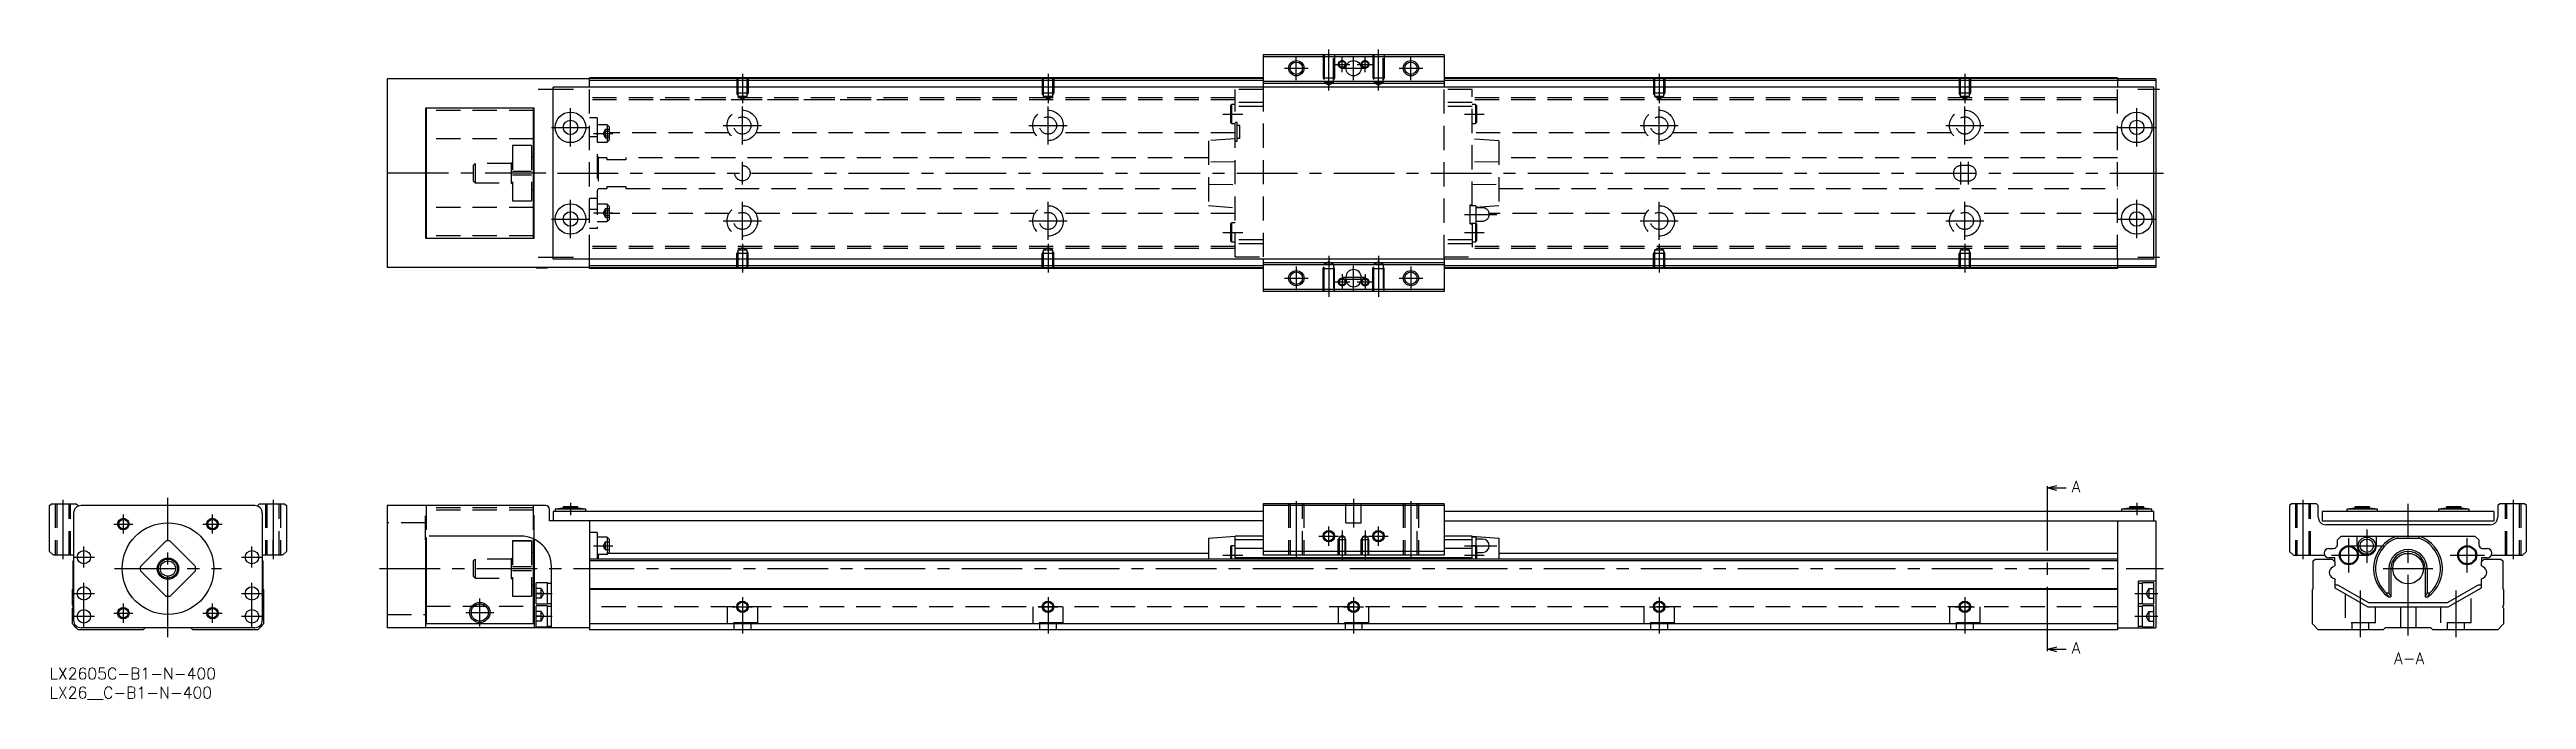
# Model space of a CAD drawing. Extents: x 0 to 648, y -8 to 162.
import ezdxf

# ---------------------------------------------------------------- set-up
doc = ezdxf.new("R2010")
doc.units = 0
doc.header["$LTSCALE"] = 0.5
doc.linetypes.add('CENTER', pattern=[50.8, 31.75, -6.35, 6.35, -6.35])
doc.linetypes.add('DASHED', pattern=[19.05, 12.7, -6.35])
for name, color, linetype in [('MSM_CENTER', 1, 'CENTER'), ('MSM_CONTINUOUS', 7, 'CONTINUOUS'), ('MSM_DASHED', 4, 'DASHED'), ('MSM_NARROW', 5, 'CONTINUOUS'), ('MSM_PART_NUMBER', 7, 'CONTINUOUS')]:
    doc.layers.add(name, color=color, linetype=linetype)
doc.styles.get("Standard").update_dxf_attribs({"font": 'txt.shx', "height": 1, "bigfont": 'bigfont.shx'})

# ---------------------------------------------------------------- blocks, each defined once
blk = doc.blocks.new('*U2')
at = {"layer": 'MSM_PART_NUMBER'}
blk.add_text('LX2605C-B1-N-400', height=3, dxfattribs=at).set_placement((0, -3))
blk = doc.blocks.new('*U3')
at = {"layer": 'MSM_PART_NUMBER'}
blk.add_text('LX26__C-B1-N-400', height=3, dxfattribs=at).set_placement((0, -8))

msp = doc.modelspace()

# ---------------------------------------------------------------- linework, layer by layer
at = {"layer": 'MSM_CENTER'}
for p, q in [((323.28, 157.08), (329.48, 157.08)), ((326.38, 153.98), (326.38, 160.18)), ((334.88, 151.28), (334.88, 161.98)), ((336.33, 158.08), (340.43, 158.08)), ((338.28, 157.08), (344.48, 157.08)), ((338.38, 156.03), (338.38, 160.13)), ((341.38, 153.98), (341.38, 160.18)), ((342.33, 158.08), (346.43, 158.08)), ((344.38, 156.03), (344.38, 160.13)), ((347.88, 151.28), (347.88, 161.98)), ((353.28, 157.08), (359.48, 157.08)), ((356.38, 153.98), (356.38, 160.18)), ((127.88, 151.58), (137.18, 151.58)), ((181.38, 155.58), (181.38, 147.95)), ((261.38, 155.58), (261.38, 147.95)), ((421.38, 155.58), (421.38, 147.95)), ((501.38, 155.58), (501.38, 147.95)), ((546.68, 151.58), (552.38, 151.58)), ((136.38, 136.58), (136.38, 146.58)), ((181.38, 137.08), (181.38, 147.08)), ((261.38, 137.08), (261.38, 147.08)), ((307.18, 145.08), (312.38, 145.08)), ((370.38, 145.08), (375.58, 145.08)), ((421.38, 137.08), (421.38, 147.08)), ((501.38, 137.08), (501.38, 147.08)), ((546.38, 136.58), (546.38, 146.58)), ((131.38, 141.58), (141.38, 141.58)), ((142.38, 139.98), (147.48, 139.98)), ((176.38, 142.08), (186.38, 142.08)), ((256.38, 142.08), (266.38, 142.08)), ((416.38, 142.08), (426.38, 142.08)), ((496.38, 142.08), (506.38, 142.08)), ((541.38, 141.58), (551.38, 141.58)), ((181.38, 126.58), (181.38, 132.58)), ((500.38, 126.58), (500.38, 132.58)), ((502.38, 126.58), (502.38, 132.58)), ((129.88, 129.58), (86.38, 129.58)), ((132.98, 129.58), (553.38, 129.58)), ((131.38, 117.58), (141.38, 117.58)), ((136.38, 112.58), (136.38, 122.58)), ((142.38, 119.19), (147.48, 119.19)), ((176.38, 117.08), (186.38, 117.08)), ((181.38, 112.08), (181.38, 122.08)), ((256.38, 117.08), (266.38, 117.08)), ((261.38, 112.08), (261.38, 122.08)), ((370.38, 118.78), (378.88, 118.78)), ((416.38, 117.08), (426.38, 117.08)), ((421.38, 112.08), (421.38, 122.08)), ((496.38, 117.08), (506.38, 117.08)), ((501.38, 112.08), (501.38, 122.08)), ((541.38, 117.58), (551.38, 117.58)), ((546.38, 112.58), (546.38, 122.58)), ((181.38, 111.09), (181.38, 103.58)), ((261.38, 111.09), (261.38, 103.58)), ((307.18, 114.08), (312.38, 114.08)), ((370.38, 114.08), (375.58, 114.08)), ((421.38, 111.09), (421.38, 103.58)), ((501.38, 111.09), (501.38, 103.58)), ((127.88, 107.58), (137.18, 107.58)), ((326.38, 105.18), (326.38, 98.98)), ((334.88, 107.89), (334.88, 97.19)), ((341.38, 98.83), (341.38, 105.33)), ((347.88, 107.89), (347.88, 97.19)), ((356.38, 105.18), (356.38, 98.98)), ((546.68, 107.58), (552.38, 107.58)), ((323.28, 102.08), (329.48, 102.08)), ((336.33, 101.08), (340.43, 101.08)), ((338.38, 103.13), (338.38, 99.03)), ((338.38, 102.33), (344.38, 102.33)), ((338.38, 101.83), (344.38, 101.83)), ((342.33, 101.08), (346.43, 101.08)), ((344.38, 103.13), (344.38, 99.03)), ((353.28, 102.08), (359.48, 102.08)), ((522.93, 46.62), (522.93, 5.38)), ((3.5, 44), (3.5, 28.5)), ((19.33, 35.17), (19.33, 40.17)), ((31, 8), (31, 44.5)), ((42.67, 35.17), (42.67, 40.17)), ((58.5, 44), (58.5, 28.5)), ((136.38, 43.2), (136.38, 40)), ((326.38, 43.68), (326.38, 28.82)), ((341.38, 44.25), (341.38, 36.75)), ((356.38, 43.68), (356.38, 28.82)), ((546.38, 43.2), (546.38, 40)), ((589.91, 44), (589.91, 28.5)), ((617.41, 8.5), (617.41, 43)), ((644.91, 44), (644.91, 28.5)), ((16.83, 37.67), (21.83, 37.67)), ((40.17, 37.67), (45.17, 37.67)), ((332.3, 34.5), (337.45, 34.5)), ((334.88, 31.93), (334.88, 37.07)), ((338.38, 35.96), (338.38, 28.24)), ((344.38, 35.96), (344.38, 28.24)), ((345.3, 34.5), (350.45, 34.5)), ((347.88, 31.93), (347.88, 37.07)), ((601.91, 25), (601.91, 34)), ((606.61, 36.25), (606.61, 27.5)), ((632.91, 25), (632.91, 34)), ((6.25, 29), (11.75, 29)), ((9, 26.25), (9, 31.75)), ((17, 26), (45, 26)), ((50.25, 29), (55.75, 29)), ((53, 26.25), (53, 31.75)), ((86.38, 26), (553.38, 26)), ((142.38, 32), (147.48, 32)), ((307.18, 29.5), (312.38, 29.5)), ((370.38, 32), (378.88, 32)), ((370.38, 29.5), (375.58, 29.5)), ((597.41, 29.5), (606.41, 29.5)), ((602.11, 32), (611.11, 32)), ((610.91, 26), (623.91, 26)), ((628.41, 29.5), (637.41, 29.5)), ((6.25, 19.5), (11.75, 19.5)), ((9, 10.75), (9, 22.25)), ((50.25, 19.5), (55.75, 19.5)), ((53, 10.75), (53, 22.25)), ((127.18, 19.5), (131.58, 19.5)), ((545.88, 19.5), (551.88, 19.5)), ((604.91, 20.29), (604.91, 8)), ((629.91, 20.29), (629.91, 8)), ((6.25, 13.5), (11.75, 13.5)), ((16.83, 14.33), (21.83, 14.33)), ((19.33, 11.83), (19.33, 16.83)), ((40.17, 14.33), (45.17, 14.33)), ((42.67, 11.83), (42.67, 16.83)), ((50.25, 13.5), (55.75, 13.5)), ((108.98, 14.5), (116.28, 14.5)), ((112.63, 10.85), (112.63, 18.15)), ((127.18, 13.5), (131.58, 13.5)), ((178.8, 16), (183.95, 16)), ((181.38, 18.5), (181.38, 9)), ((258.8, 16), (263.95, 16)), ((261.38, 18.5), (261.38, 9)), ((338.8, 16), (343.95, 16)), ((341.38, 18.5), (341.38, 9)), ((418.8, 16), (423.95, 16)), ((421.38, 18.5), (421.38, 9)), ((498.8, 16), (503.95, 16)), ((501.38, 18.5), (501.38, 9)), ((545.88, 13.5), (551.88, 13.5))]:
    msp.add_line(p, q, dxfattribs=at)
at = {"layer": 'MSM_CONTINUOUS'}
for p, q in [((365.08, 160.58), (317.68, 160.58)), ((317.68, 160.58), (317.68, 152.08)), ((365.08, 160.08), (317.68, 160.08)), ((365.08, 160.58), (365.08, 152.08)), ((88.38, 154.28), (88.38, 104.88)), ((141.38, 154.28), (88.38, 154.28)), ((127.38, 154.28), (127.38, 154.33)), ((130.38, 154.33), (127.38, 154.33)), ((130.38, 154.28), (130.38, 154.33)), ((550.88, 152.08), (131.88, 152.08)), ((131.88, 107.08), (131.88, 152.08)), ((317.68, 154.58), (141.38, 154.58)), ((141.38, 152.08), (141.38, 154.58)), ((317.68, 154.38), (141.38, 154.38)), ((317.68, 153.88), (141.38, 153.88)), ((365.08, 153.58), (317.68, 153.58)), ((365.08, 153.08), (317.68, 153.08)), ((541.38, 154.58), (365.08, 154.58)), ((541.38, 154.38), (365.08, 154.38)), ((551.38, 153.88), (365.08, 153.88)), ((541.38, 154.58), (541.38, 152.08)), ((551.38, 154.28), (541.38, 154.28)), ((547.88, 154.28), (547.88, 154.33)), ((550.88, 154.33), (547.88, 154.33)), ((550.88, 154.28), (550.88, 154.33)), ((550.88, 107.08), (550.88, 152.08)), ((551.38, 154.28), (551.38, 104.88)), ((98.38, 146.58), (98.38, 112.58)), ((126.88, 146.58), (98.38, 146.58)), ((98.38, 145.98), (98.63, 145.98)), ((98.63, 144.28), (98.38, 144.28)), ((98.63, 146.58), (98.63, 112.58)), ((126.63, 146.58), (126.63, 112.58)), ((126.63, 145.98), (126.88, 145.98)), ((126.88, 144.28), (126.63, 144.28)), ((126.88, 112.58), (126.88, 146.58)), ((98.63, 138.58), (98.38, 138.58)), ((126.88, 138.58), (126.63, 138.58)), ((126.88, 133.83), (126.63, 133.83)), ((126.63, 125.33), (126.88, 125.33)), ((98.63, 120.58), (98.38, 120.58)), ((126.88, 120.58), (126.63, 120.58)), ((98.63, 114.88), (98.38, 114.88)), ((98.38, 113.18), (98.63, 113.18)), ((98.38, 112.58), (126.88, 112.58)), ((126.88, 114.88), (126.63, 114.88)), ((126.63, 113.18), (126.88, 113.18)), ((141.38, 104.88), (88.38, 104.88)), ((127.38, 104.83), (127.38, 104.88)), ((127.38, 104.83), (130.38, 104.83)), ((130.38, 104.83), (130.38, 104.88)), ((550.88, 107.08), (131.88, 107.08)), ((141.38, 104.58), (141.38, 107.08)), ((317.68, 105.28), (141.38, 105.28)), ((317.68, 104.78), (141.38, 104.78)), ((317.68, 104.58), (141.38, 104.58)), ((317.68, 107.08), (317.68, 98.58)), ((365.08, 106.08), (317.68, 106.08)), ((365.08, 105.58), (317.68, 105.58)), ((365.08, 107.08), (365.08, 98.58)), ((551.38, 105.28), (365.08, 105.28)), ((541.38, 104.78), (365.08, 104.78)), ((541.38, 104.58), (365.08, 104.58)), ((541.38, 107.08), (541.38, 104.58)), ((551.38, 104.88), (541.38, 104.88)), ((365.08, 99.08), (317.68, 99.08)), ((365.08, 98.58), (317.68, 98.58)), ((339.38, 102.33), (339.38, 101.83)), ((343.38, 101.83), (343.38, 102.33)), ((522.93, 47.12), (525.43, 47.79)), ((522.93, 47.62), (522.93, 46.62)), ((525.43, 46.45), (522.93, 47.12)), ((522.93, 47.12), (527.93, 47.12)), ((0, 42.5), (0.5, 43)), ((0, 30.5), (0, 42.5)), ((0.5, 43), (7, 43)), ((6.3, 40.5), (6.3, 12.5)), ((7, 43), (7.5, 42.5)), ((7.5, 42.5), (7.5, 42.33)), ((53.7, 42.5), (8.3, 42.5)), ((54.5, 42.5), (55, 43)), ((54.5, 42.33), (54.5, 42.5)), ((55, 43), (61.5, 43)), ((55.7, 40.5), (55.7, 12.5)), ((61.5, 43), (62, 42.5)), ((62, 42.5), (62, 30.5)), ((88.38, 42.5), (88.38, 10.5)), ((129.88, 42.5), (88.38, 42.5)), ((130.88, 38.5), (130.88, 41.5)), ((317.68, 41), (131.88, 41)), ((131.88, 41), (131.88, 38.5)), ((134.48, 41.8), (132.38, 41.55)), ((132.38, 41.55), (132.38, 41)), ((140.38, 41.55), (132.38, 41.55)), ((134.48, 42.2), (134.48, 41.8)), ((138.28, 42.2), (134.48, 42.2)), ((138.28, 41.8), (134.48, 41.8)), ((138.28, 41.8), (138.28, 42.2)), ((140.38, 41.55), (138.28, 41.8)), ((140.38, 41), (140.38, 41.55)), ((317.68, 43), (317.68, 29.5)), ((365.08, 43), (317.68, 43)), ((365.08, 42.5), (317.68, 42.5)), ((365.08, 43), (365.08, 29.5)), ((550.88, 41), (365.08, 41)), ((544.48, 41.8), (542.38, 41.55)), ((542.38, 41.55), (542.38, 41)), ((550.38, 41.55), (542.38, 41.55)), ((544.48, 42.2), (544.48, 41.8)), ((548.28, 42.2), (544.48, 42.2)), ((548.28, 41.8), (544.48, 41.8)), ((548.28, 41.8), (548.28, 42.2)), ((550.38, 41.55), (548.28, 41.8)), ((550.38, 41), (550.38, 41.55)), ((550.88, 38.5), (550.88, 41)), ((586.91, 43), (586.41, 42.5)), ((586.41, 42.5), (586.41, 30.5)), ((593.41, 43), (586.91, 43)), ((593.91, 42.5), (593.41, 43)), ((593.91, 39.5), (593.91, 42.5)), ((594.91, 41), (594.91, 38.5)), ((639.91, 41), (594.91, 41)), ((603.51, 41.8), (601.41, 41.55)), ((601.41, 41.55), (601.41, 41)), ((609.41, 41.55), (601.41, 41.55)), ((603.51, 42.2), (603.51, 41.8)), ((607.31, 42.2), (603.51, 42.2)), ((607.31, 41.8), (603.51, 41.8)), ((607.31, 41.8), (607.31, 42.2)), ((609.41, 41.55), (607.31, 41.8)), ((609.41, 41), (609.41, 41.55)), ((627.51, 41.8), (625.41, 41.55)), ((625.41, 41.55), (625.41, 41)), ((633.41, 41.55), (625.41, 41.55)), ((627.51, 42.2), (627.51, 41.8)), ((631.31, 42.2), (627.51, 42.2)), ((631.31, 41.8), (627.51, 41.8)), ((631.31, 41.8), (631.31, 42.2)), ((633.41, 41.55), (631.31, 41.8)), ((633.41, 41), (633.41, 41.55)), ((639.91, 41), (639.91, 38.5)), ((641.41, 43), (640.91, 42.5)), ((640.91, 42.5), (640.91, 39.5)), ((647.91, 43), (641.41, 43)), ((648.41, 42.5), (647.91, 43)), ((648.41, 30.5), (648.41, 42.5)), ((30.45, 33.23), (23.77, 26.55)), ((38.23, 26.55), (31.55, 33.23)), ((98.38, 33.5), (98.38, 10.5)), ((98.63, 34.16), (98.63, 11.5)), ((123.38, 34.5), (99.38, 34.5)), ((126.63, 33.81), (126.63, 11.5)), ((126.88, 33.69), (126.88, 16.2)), ((317.68, 38.5), (130.88, 38.5)), ((141.38, 38.5), (141.38, 10)), ((143.38, 35.5), (141.38, 35.5)), ((143.38, 35.5), (143.38, 28.5)), ((145.98, 34.25), (143.38, 34.25)), ((146.48, 33.75), (145.98, 34.25)), ((145.98, 34.25), (145.98, 29.75)), ((146.48, 33.75), (146.48, 30.25)), ((303.38, 34), (310.38, 34.5)), ((303.38, 34), (303.38, 28.5)), ((317.68, 34.5), (310.38, 34.5)), ((310.38, 28.5), (310.38, 34.5)), ((317.68, 33.5), (310.38, 33.5)), ((365.08, 38.5), (551.38, 38.5)), ((372.38, 34.5), (365.08, 34.5)), ((372.38, 33.5), (365.08, 33.5)), ((372.38, 34.5), (379.38, 34)), ((372.38, 28.5), (372.38, 34.5)), ((373.38, 34.25), (372.38, 34.25)), ((373.38, 34.25), (373.38, 31.95)), ((375.13, 33.75), (373.38, 33.75)), ((379.38, 34), (379.38, 28.5)), ((541.38, 38.5), (541.38, 10)), ((551.38, 38.5), (551.38, 10.5)), ((594.91, 38.5), (639.91, 38.5)), ((638.91, 37.5), (595.91, 37.5)), ((598.91, 33.5), (599.91, 34.5)), ((598.91, 32.3), (598.91, 33.5)), ((599.91, 34.5), (634.91, 34.5)), ((604.11, 32), (604.11, 34.5)), ((609.11, 34.5), (609.11, 32)), ((614.45, 34.5), (614.54, 34)), ((614.54, 34), (620.28, 34)), ((620.28, 34), (620.37, 34.5)), ((634.91, 34.5), (635.91, 33.5)), ((635.91, 33.5), (635.91, 32.3)), ((1, 29.5), (0, 30.5)), ((6.3, 29.5), (1, 29.5)), ((6.2, 28), (6.3, 28.1)), ((6.2, 20.7), (6.2, 28)), ((61, 29.5), (55.7, 29.5)), ((55.7, 28.1), (55.8, 28)), ((55.8, 28), (55.8, 20.7)), ((62, 30.5), (61, 29.5)), ((126.88, 30.25), (126.63, 30.25)), ((131.38, 10.5), (131.38, 26.5)), ((541.38, 28.5), (141.38, 28.5)), ((541.38, 28), (141.38, 28)), ((143.38, 29.75), (145.98, 29.75)), ((143.58, 29.75), (143.58, 28.5)), ((145.98, 29.75), (146.48, 30.25)), ((303.38, 30), (146.23, 30)), ((309.43, 32), (309.18, 31.75)), ((309.18, 31.75), (309.18, 28.5)), ((310.38, 32), (309.43, 32)), ((309.43, 32), (309.43, 28.5)), ((317.68, 31.3), (310.38, 31.3)), ((372.38, 28.8), (310.38, 28.8)), ((365.08, 30.5), (317.68, 30.5)), ((365.08, 29.5), (317.68, 29.5)), ((372.38, 31.3), (365.08, 31.3)), ((373.33, 32), (372.38, 32)), ((373.58, 31.75), (373.33, 32)), ((373.33, 32), (373.33, 28.5)), ((373.58, 31.75), (373.58, 28.5)), ((373.58, 30.25), (375.13, 30.25)), ((541.38, 30), (379.38, 30)), ((587.41, 29.5), (586.41, 30.5)), ((587.41, 29.5), (595.59, 29.5)), ((592.61, 28), (593.11, 28.5)), ((592.61, 20.7), (592.61, 28)), ((593.11, 28.5), (597.51, 28.5)), ((596.71, 31.3), (597.91, 31.3)), ((598.21, 28.8), (596.71, 28.8)), ((597.51, 28.5), (598.21, 27.8)), ((598.21, 26.72), (597.65, 26.4)), ((598.21, 27.8), (598.21, 28.8)), ((598.21, 27.8), (598.21, 26.72)), ((612.41, 26), (612.41, 19.68)), ((612.91, 26), (612.91, 18.62)), ((621.91, 26), (621.91, 18.62)), ((622.41, 26), (622.41, 19.68)), ((636.61, 28.8), (636.61, 27.8)), ((638.11, 28.8), (636.61, 28.8)), ((636.61, 27.8), (637.31, 28.5)), ((636.61, 26.72), (636.61, 27.8)), ((637.17, 26.4), (636.61, 26.72)), ((636.91, 31.3), (638.11, 31.3)), ((637.31, 28.5), (641.71, 28.5)), ((639.23, 29.5), (647.41, 29.5)), ((641.71, 28.5), (642.21, 28)), ((642.21, 28), (642.21, 20.7)), ((647.41, 29.5), (648.41, 30.5)), ((6, 20.5), (6.2, 20.7)), ((6, 16.4), (6, 20.5)), ((23.77, 25.45), (30.45, 18.77)), ((31.55, 18.77), (38.23, 25.45)), ((55.8, 20.7), (56, 20.5)), ((56, 20.5), (56, 11.5)), ((126.63, 21.75), (126.88, 21.75)), ((127.38, 16.75), (127.38, 22.25)), ((130.38, 22.25), (127.38, 22.25)), ((130.38, 16.75), (130.38, 22.25)), ((131.38, 22.1), (130.38, 22.1)), ((541.38, 20.7), (141.38, 20.7)), ((541.38, 20.5), (141.38, 20.5)), ((546.88, 10.5), (546.88, 22.75)), ((551.38, 22.75), (546.88, 22.75)), ((547.88, 22.1), (546.88, 22.1)), ((547.88, 16.75), (547.88, 22.25)), ((550.88, 22.25), (547.88, 22.25)), ((550.88, 16.75), (550.88, 22.25)), ((592.41, 20.5), (592.61, 20.7)), ((592.41, 11.5), (592.41, 20.5)), ((597.65, 23.6), (598.21, 23.28)), ((598.21, 23.28), (598.21, 21)), ((599.06, 21.66), (598.21, 21.66)), ((598.21, 21), (606.87, 16)), ((607.14, 17), (599.06, 21.66)), ((611.73, 19.68), (612.41, 19.68)), ((612.41, 19.68), (612.91, 18.62)), ((621.91, 18.62), (622.41, 19.68)), ((622.41, 19.68), (623.1, 19.68)), ((635.76, 21.66), (627.68, 17)), ((627.95, 16), (636.61, 21)), ((636.61, 21.66), (635.76, 21.66)), ((636.61, 23.28), (637.17, 23.6)), ((636.61, 21), (636.61, 23.28)), ((642.21, 20.7), (642.41, 20.5)), ((642.41, 20.5), (642.41, 16.4)), ((6, 11.5), (6, 15.6)), ((98.38, 16.2), (98.63, 16.2)), ((126.63, 16.2), (126.88, 16.2)), ((127.38, 16.75), (130.38, 16.75)), ((127.38, 10.75), (127.38, 16.25)), ((130.38, 16.25), (127.38, 16.25)), ((130.38, 16.9), (131.38, 16.9)), ((130.38, 10.75), (130.38, 16.25)), ((131.38, 16.1), (130.38, 16.1)), ((546.88, 16.9), (547.88, 16.9)), ((547.88, 16.1), (546.88, 16.1)), ((547.88, 16.75), (550.88, 16.75)), ((547.88, 10.75), (547.88, 16.25)), ((550.88, 16.25), (547.88, 16.25)), ((550.88, 10.75), (550.88, 16.25)), ((606.87, 16), (627.95, 16)), ((627.68, 17), (607.14, 17)), ((612.26, 18.62), (612.91, 18.62)), ((621.91, 18.62), (622.56, 18.62)), ((642.41, 15.6), (642.41, 11.5)), ((7.5, 10), (6, 11.5)), ((24.5, 10), (7.5, 10)), ((53.7, 10.5), (8.3, 10.5)), ((25, 10.5), (24.5, 10)), ((37.52, 10), (37.02, 10.5)), ((54.5, 10), (37.52, 10)), ((56, 11.5), (54.5, 10)), ((141.38, 10.5), (88.38, 10.5)), ((126.63, 11.5), (98.63, 11.5)), ((127.38, 10.75), (130.38, 10.75)), ((130.38, 10.9), (131.38, 10.9)), ((541.38, 11.5), (141.38, 11.5)), ((541.38, 10), (141.38, 10)), ((541.38, 10.5), (551.38, 10.5)), ((546.88, 10.9), (547.88, 10.9)), ((547.88, 10.75), (550.88, 10.75)), ((593.91, 10), (592.41, 11.5)), ((610.9, 10), (593.91, 10)), ((611.4, 10.5), (610.9, 10)), ((623.41, 10.5), (611.4, 10.5)), ((623.91, 10), (623.41, 10.5)), ((640.91, 10), (623.91, 10)), ((642.41, 11.5), (640.91, 10)), ((522.93, 4.88), (525.43, 5.55)), ((522.93, 5.38), (522.93, 4.38)), ((525.43, 4.21), (522.93, 4.88)), ((522.93, 4.88), (527.93, 4.88))]:
    msp.add_line(p, q, dxfattribs=at)
for centre, radius in [((326.38, 157.08), 1.62), ((341.38, 157.08), 2), ((356.38, 157.08), 1.62), ((136.38, 141.58), 4), ((136.38, 141.58), 1.9), ((546.38, 141.58), 4), ((546.38, 141.58), 1.9), ((136.38, 117.58), 4), ((136.38, 117.58), 1.9), ((546.38, 117.58), 4), ((546.38, 117.58), 1.9), ((326.38, 102.08), 1.62), ((356.38, 102.08), 1.62), ((19.33, 37.67), 1.23), ((31, 26), 12), ((42.67, 37.67), 1.23), ((334.88, 34.5), 1.23), ((347.88, 34.5), 1.23), ((606.61, 32), 2.25), ((606.61, 32), 1.75), ((9, 29), 1.75), ((31, 26), 2.8), ((31, 26), 2.5), ((31, 26), 2), ((53, 29), 1.75), ((601.91, 29.5), 2.5), ((601.91, 29.5), 2.25), ((617.41, 26), 4), ((632.91, 29.5), 2.5), ((632.91, 29.5), 2.25), ((9, 19.5), 1.75), ((53, 19.5), 1.75), ((9, 13.5), 1.75), ((19.33, 14.33), 1.23), ((42.67, 14.33), 1.23), ((53, 13.5), 1.75), ((112.63, 14.5), 2.65), ((112.63, 14.5), 2.25), ((181.38, 16), 1.23), ((261.38, 16), 1.23), ((341.38, 16), 1.23), ((421.38, 16), 1.23), ((501.38, 16), 1.23)]:
    msp.add_circle(centre, radius, dxfattribs=at)
for centre, radius, start, end in [((341.38, 102.33), 2, 0, 180), ((341.38, 101.83), 2, 180, 0), ((8.3, 40.5), 2, 90, 180), ((53.7, 40.5), 2, 0, 90), ((129.87, 41.49), 1.01, 0.69584, 89.30416), ((595.91, 39.5), 2, 180, 270), ((638.91, 39.5), 2, 270, 0), ((31, 26), 7.25, 85.65725, 94.34275), ((123.38, 26.5), 8, 0, 90), ((375.13, 32), 1.75, 270, 90), ((617.41, 26), 9, 109.18814, 235.08479), ((617.41, 26), 8.5, 109.74992, 228.02135), ((617.41, 26), 8.5, 311.97865, 70.25008), ((617.41, 26), 9, 304.91521, 70.81186), ((31, 26), 7.25, 175.65725, 184.34275), ((31, 26), 7.25, 355.65725, 4.34275), ((596.71, 30.05), 1.25, 90, 270), ((598.53, 24.88), 1.75, 120.00006, 176.23212), ((597.91, 32.3), 1, 270, 0), ((606.61, 32), 2.5, 180, 0), ((617.41, 26), 5, 0, 180), ((617.41, 26), 4.5, 0, 180), ((636.91, 32.3), 1, 180, 270), ((636.3, 24.88), 1.75, 3.76788, 59.99994), ((638.11, 30.05), 1.25, 270, 90), ((9, 19.5), 2.75, 169.0575, 190.9425), ((53, 19.5), 2.75, 349.0575, 10.9425), ((598.53, 25.12), 1.75, 183.76788, 239.99994), ((621.77, 24.07), 10.96, 203.60592, 209.81833), ((612.88, 24.16), 11.15, 330.23489, 336.34087), ((636.3, 25.12), 1.75, 300.00006, 356.23212), ((5.7, 16), 0.5, 306.87606, 53.12394), ((9, 13.5), 2.75, 169.0575, 190.9425), ((31, 26), 7.25, 265.65725, 274.34275), ((53, 13.5), 2.75, 349.0575, 10.9425), ((642.71, 16), 0.5, 126.87606, 233.12394), ((8.3, 12.5), 2, 180, 270), ((7.3, 11.5), 1, 201.81948, 248.18052), ((53.7, 12.5), 2, 270, 0), ((54.7, 11.5), 1, 291.81063, 338.18937)]:
    msp.add_arc(centre, radius, start, end, dxfattribs=at)
at = {"layer": 'MSM_DASHED'}
for p, q in [((333.38, 160.58), (333.38, 154.58)), ((333.65, 160.58), (333.65, 153.38)), ((336.11, 153.38), (336.11, 160.58)), ((336.38, 160.58), (336.38, 154.58)), ((346.38, 160.58), (346.38, 154.58)), ((346.65, 160.58), (346.65, 153.38)), ((349.11, 153.38), (349.11, 160.58)), ((349.38, 160.58), (349.38, 154.58)), ((141.38, 107.08), (141.38, 152.08)), ((310.38, 149.34), (141.38, 149.34)), ((179.88, 154.58), (179.88, 150.58)), ((182.88, 150.58), (179.88, 150.58)), ((180.15, 150.12), (179.88, 150.58)), ((180.08, 154.38), (180.08, 154.38)), ((180.15, 154.58), (180.15, 149.66)), ((182.61, 149.66), (180.15, 149.66)), ((180.15, 149.66), (181.38, 148.95)), ((181.38, 148.95), (182.61, 149.66)), ((182.61, 149.66), (182.61, 154.58)), ((182.61, 150.12), (182.88, 150.58)), ((182.88, 154.58), (182.88, 150.58)), ((259.88, 154.58), (259.88, 150.58)), ((262.88, 150.58), (259.88, 150.58)), ((260.15, 150.12), (259.88, 150.58)), ((260.08, 154.38), (260.08, 154.38)), ((260.08, 154.38), (260.08, 154.38)), ((260.15, 154.58), (260.15, 149.66)), ((262.61, 149.66), (260.15, 149.66)), ((260.15, 149.66), (261.38, 148.95)), ((261.38, 148.95), (262.61, 149.66)), ((262.61, 149.66), (262.61, 154.58)), ((262.61, 150.12), (262.88, 150.58)), ((262.68, 154.38), (262.69, 154.4)), ((262.88, 154.58), (262.88, 150.58)), ((317.68, 151.53), (310.38, 151.53)), ((310.38, 107.63), (310.38, 151.53)), ((317.68, 152.08), (317.68, 107.08)), ((333.38, 154.58), (336.38, 154.58)), ((333.38, 154.58), (333.65, 154.12)), ((333.65, 153.38), (334.88, 152.67)), ((333.65, 153.38), (336.11, 153.38)), ((334.88, 152.67), (336.11, 153.38)), ((336.38, 154.58), (336.11, 154.12)), ((346.38, 154.58), (349.38, 154.58)), ((346.38, 154.58), (346.65, 154.12)), ((346.65, 153.38), (347.88, 152.67)), ((346.65, 153.38), (349.11, 153.38)), ((347.88, 152.67), (349.11, 153.38)), ((349.38, 154.58), (349.11, 154.12)), ((365.08, 107.08), (365.08, 152.08)), ((372.38, 151.53), (365.08, 151.53)), ((372.38, 121.03), (372.38, 151.53)), ((541.38, 149.34), (372.38, 149.34)), ((419.88, 154.58), (419.88, 150.58)), ((422.88, 150.58), (419.88, 150.58)), ((420.15, 150.12), (419.88, 150.58)), ((420.08, 154.38), (420.08, 154.38)), ((420.08, 154.38), (420.08, 154.38)), ((420.15, 154.58), (420.15, 149.66)), ((422.61, 149.66), (420.15, 149.66)), ((420.15, 149.66), (421.38, 148.95)), ((421.38, 148.95), (422.61, 149.66)), ((422.61, 149.66), (422.61, 154.58)), ((422.61, 150.12), (422.88, 150.58)), ((422.68, 154.38), (422.69, 154.4)), ((422.88, 154.58), (422.88, 150.58)), ((499.88, 154.58), (499.88, 150.58)), ((502.88, 150.58), (499.88, 150.58)), ((500.15, 150.12), (499.88, 150.58)), ((500.08, 154.38), (500.08, 154.38)), ((500.08, 154.38), (500.08, 154.38)), ((500.15, 154.58), (500.15, 149.66)), ((502.61, 149.66), (500.15, 149.66)), ((500.15, 149.66), (501.38, 148.95)), ((501.38, 148.95), (502.61, 149.66)), ((502.61, 149.66), (502.61, 154.58)), ((502.61, 150.12), (502.88, 150.58)), ((502.68, 154.38), (502.69, 154.4)), ((502.88, 154.58), (502.88, 150.58)), ((541.38, 107.08), (541.38, 152.08)), ((126.63, 145.98), (98.63, 145.98)), ((310.38, 148.78), (141.38, 148.78)), ((143.38, 144.08), (141.38, 144.08)), ((143.38, 144.08), (143.38, 115.08)), ((222.88, 148.78), (159.88, 148.78)), ((309.43, 147.58), (309.18, 147.33)), ((309.18, 147.33), (309.18, 142.83)), ((309.18, 142.83), (309.43, 142.58)), ((310.38, 147.58), (309.43, 147.58)), ((309.43, 147.58), (309.43, 142.58)), ((317.68, 148.08), (310.38, 148.08)), ((317.68, 147.08), (310.38, 147.08)), ((310.88, 142.88), (310.38, 142.88)), ((310.88, 137.88), (310.88, 142.88)), ((372.38, 148.08), (365.08, 148.08)), ((372.38, 147.08), (365.08, 147.08)), ((541.38, 148.78), (372.38, 148.78)), ((373.33, 147.58), (372.38, 147.58)), ((373.33, 147.58), (373.33, 142.58)), ((373.58, 147.33), (373.33, 147.58)), ((373.33, 142.58), (373.58, 142.83)), ((373.58, 147.33), (373.58, 142.83)), ((126.63, 138.58), (98.63, 138.58)), ((121.18, 136.83), (121.18, 122.33)), ((126.18, 136.83), (121.18, 136.83)), ((126.18, 136.81), (121.18, 136.81)), ((126.18, 136.83), (126.18, 122.33)), ((143.38, 139.08), (141.38, 139.08)), ((145.98, 142.23), (143.38, 142.23)), ((143.38, 137.73), (145.98, 137.73)), ((145.48, 140.98), (144.9, 139.98)), ((145.48, 138.98), (144.9, 139.98)), ((145.48, 141.13), (146.48, 141.13)), ((145.48, 141.13), (145.48, 138.82)), ((145.48, 140.55), (146.48, 140.55)), ((145.48, 139.4), (146.48, 139.4)), ((145.48, 138.82), (146.48, 138.82)), ((146.48, 141.73), (145.98, 142.23)), ((145.98, 142.23), (145.98, 137.73)), ((145.98, 137.73), (146.48, 138.23)), ((146.48, 141.73), (146.48, 138.23)), ((177.89, 140.12), (146.48, 140.12)), ((257.89, 140.12), (184.87, 140.12)), ((310.38, 140.12), (264.87, 140.12)), ((310.38, 138.58), (303.38, 138.08)), ((303.38, 138.08), (303.38, 121.08)), ((309.43, 142.58), (310.38, 142.58)), ((310.88, 137.88), (310.38, 137.88)), ((311.58, 142.08), (310.88, 142.08)), ((311.58, 138.68), (310.88, 138.68)), ((311.58, 138.68), (311.58, 142.08)), ((372.38, 142.58), (373.33, 142.58)), ((417.89, 140.12), (372.38, 140.12)), ((379.38, 138.08), (372.38, 138.58)), ((379.38, 138.08), (379.38, 121.08)), ((497.89, 140.12), (424.87, 140.12)), ((541.38, 140.12), (504.87, 140.12)), ((111.38, 132.08), (110.88, 131.58)), ((110.88, 131.58), (110.88, 127.58)), ((111.38, 132.08), (111.38, 127.08)), ((120.88, 132.08), (111.38, 132.08)), ((121.18, 132.38), (120.88, 132.08)), ((120.88, 132.08), (120.88, 127.08)), ((121.18, 130.13), (126.18, 130.13)), ((126.63, 133.83), (126.18, 133.83)), ((143.58, 133.83), (143.38, 133.83)), ((143.58, 133.83), (143.58, 125.33)), ((145.88, 133.58), (143.58, 133.58)), ((145.88, 133.58), (145.88, 133.08)), ((150.88, 133.08), (145.88, 133.08)), ((150.88, 133.58), (150.88, 133.08)), ((303.38, 133.58), (150.88, 133.58)), ((310.38, 132.54), (303.38, 132.46)), ((379.38, 132.46), (372.38, 132.54)), ((541.38, 133.58), (379.38, 133.58)), ((502.38, 131.58), (500.38, 131.58)), ((110.88, 127.58), (111.38, 127.08)), ((111.38, 127.08), (120.88, 127.08)), ((120.88, 127.08), (121.18, 126.78)), ((126.18, 129.04), (121.18, 129.04)), ((126.18, 125.33), (126.63, 125.33)), ((143.38, 125.33), (143.58, 125.33)), ((143.58, 125.58), (145.88, 125.58)), ((145.88, 126.08), (150.88, 126.08)), ((145.88, 126.08), (145.88, 125.58)), ((150.88, 126.08), (150.88, 125.58)), ((150.88, 125.58), (303.38, 125.58)), ((303.38, 126.71), (310.38, 126.63)), ((372.38, 126.63), (379.38, 126.71)), ((379.38, 125.58), (541.38, 125.58)), ((500.38, 127.58), (502.38, 127.58)), ((126.63, 120.58), (98.63, 120.58)), ((121.18, 122.36), (126.18, 122.36)), ((121.18, 122.33), (126.18, 122.33)), ((141.38, 123.08), (143.38, 123.08)), ((143.38, 120.08), (141.38, 120.08)), ((145.98, 121.44), (143.38, 121.44)), ((143.38, 116.94), (145.98, 116.94)), ((145.48, 120.19), (144.9, 119.19)), ((145.48, 118.19), (144.9, 119.19)), ((145.48, 120.35), (146.48, 120.35)), ((145.48, 120.35), (145.48, 118.04)), ((145.48, 119.77), (146.48, 119.77)), ((145.48, 118.61), (146.48, 118.61)), ((145.48, 118.04), (146.48, 118.04)), ((146.48, 120.94), (145.98, 121.44)), ((145.98, 121.44), (145.98, 116.94)), ((145.98, 116.94), (146.48, 117.44)), ((146.48, 120.94), (146.48, 117.44)), ((177.89, 119.04), (146.48, 119.04)), ((257.89, 119.04), (184.87, 119.04)), ((310.38, 119.04), (264.87, 119.04)), ((303.38, 121.08), (310.38, 120.58)), ((371.88, 121.28), (372.38, 121.28)), ((371.88, 116.28), (371.88, 121.28)), ((373.38, 121.03), (371.88, 121.03)), ((373.38, 120.66), (379.38, 121.08)), ((373.38, 121.03), (373.38, 116.53)), ((375.13, 120.53), (373.38, 120.53)), ((373.38, 117.03), (375.13, 117.03)), ((417.89, 119.04), (376.86, 119.04)), ((497.89, 119.04), (424.87, 119.04)), ((541.38, 119.04), (504.87, 119.04)), ((126.63, 113.18), (98.63, 113.18)), ((143.38, 115.08), (141.38, 115.08)), ((310.38, 110.38), (141.38, 110.38)), ((309.43, 116.58), (309.18, 116.33)), ((309.18, 116.33), (309.18, 111.83)), ((309.18, 111.83), (309.43, 111.58)), ((309.43, 116.58), (309.43, 111.58)), ((310.38, 116.58), (309.43, 116.58)), ((309.43, 111.58), (310.38, 111.58)), ((317.68, 112.08), (310.38, 112.08)), ((317.68, 111.08), (310.38, 111.08)), ((372.38, 112.08), (365.08, 112.08)), ((372.38, 111.08), (365.08, 111.08)), ((371.88, 116.53), (373.38, 116.53)), ((371.88, 116.28), (372.38, 116.28)), ((372.38, 116.53), (372.38, 107.63)), ((372.38, 111.58), (373.33, 111.58)), ((541.38, 110.38), (372.38, 110.38)), ((373.33, 116.53), (373.33, 111.58)), ((373.33, 111.58), (373.58, 111.83)), ((373.58, 116.33), (373.38, 116.53)), ((373.58, 116.33), (373.58, 111.83)), ((310.38, 109.82), (141.38, 109.82)), ((180.15, 109.05), (179.88, 108.58)), ((182.88, 108.58), (179.88, 108.58)), ((179.88, 104.58), (179.88, 108.58)), ((181.38, 110.09), (180.15, 109.38)), ((180.15, 109.38), (180.15, 104.58)), ((182.61, 109.38), (180.15, 109.38)), ((182.61, 109.38), (181.38, 110.09)), ((182.61, 104.58), (182.61, 109.38)), ((182.61, 109.05), (182.88, 108.58)), ((182.88, 104.58), (182.88, 108.58)), ((260.15, 109.05), (259.88, 108.58)), ((262.88, 108.58), (259.88, 108.58)), ((259.88, 104.58), (259.88, 108.58)), ((261.38, 110.09), (260.15, 109.38)), ((260.15, 109.38), (260.15, 104.58)), ((262.61, 109.38), (260.15, 109.38)), ((262.61, 109.38), (261.38, 110.09)), ((262.61, 104.58), (262.61, 109.38)), ((262.61, 109.05), (262.88, 108.58)), ((262.88, 104.58), (262.88, 108.58)), ((310.38, 107.63), (317.68, 107.63)), ((333.38, 104.58), (333.65, 105.05)), ((333.38, 98.58), (333.38, 104.58)), ((333.38, 104.58), (336.38, 104.58)), ((333.65, 105.78), (334.88, 106.49)), ((333.65, 105.78), (336.11, 105.78)), ((333.65, 98.58), (333.65, 105.78)), ((334.88, 106.49), (336.11, 105.78)), ((336.11, 105.78), (336.11, 98.58)), ((336.38, 104.58), (336.11, 105.05)), ((336.38, 98.58), (336.38, 104.58)), ((346.38, 104.58), (346.65, 105.05)), ((346.38, 98.58), (346.38, 104.58)), ((346.38, 104.58), (349.38, 104.58)), ((346.65, 105.78), (347.88, 106.49)), ((346.65, 105.78), (349.11, 105.78)), ((346.65, 98.58), (346.65, 105.78)), ((347.88, 106.49), (349.11, 105.78)), ((349.11, 105.78), (349.11, 98.58)), ((349.38, 104.58), (349.11, 105.05)), ((349.38, 98.58), (349.38, 104.58)), ((365.08, 107.63), (372.38, 107.63)), ((541.38, 109.82), (372.38, 109.82)), ((420.15, 109.05), (419.88, 108.58)), ((422.88, 108.58), (419.88, 108.58)), ((419.88, 104.58), (419.88, 108.58)), ((421.38, 110.09), (420.15, 109.38)), ((420.15, 109.38), (420.15, 104.58)), ((422.61, 109.38), (420.15, 109.38)), ((422.61, 109.38), (421.38, 110.09)), ((422.61, 104.58), (422.61, 109.38)), ((422.61, 109.05), (422.88, 108.58)), ((422.88, 104.58), (422.88, 108.58)), ((500.15, 109.05), (499.88, 108.58)), ((502.88, 108.58), (499.88, 108.58)), ((499.88, 104.58), (499.88, 108.58)), ((501.38, 110.09), (500.15, 109.38)), ((500.15, 109.38), (500.15, 104.58)), ((502.61, 109.38), (500.15, 109.38)), ((502.61, 109.38), (501.38, 110.09)), ((502.61, 104.58), (502.61, 109.38)), ((502.61, 109.05), (502.88, 108.58)), ((502.88, 104.58), (502.88, 108.58)), ((1.5, 43), (1.5, 29.5)), ((1.88, 43), (1.88, 29.5)), ((5.12, 29.5), (5.12, 43)), ((5.5, 29.5), (5.5, 43)), ((56.5, 43), (56.5, 29.5)), ((56.88, 43), (56.88, 29.5)), ((60.12, 29.5), (60.12, 43)), ((60.5, 43), (60.5, 29.5)), ((98.38, 33.5), (98.38, 42.5)), ((98.63, 42.5), (98.63, 34.16)), ((126.63, 41.9), (98.63, 41.9)), ((126.63, 41.3), (98.63, 41.3)), ((126.63, 42.5), (126.63, 33.81)), ((126.88, 33.69), (126.88, 42.5)), ((324.38, 43), (324.38, 29.5)), ((324.76, 43), (324.76, 29.5)), ((328, 29.5), (328, 43)), ((328.38, 43), (328.38, 29.5)), ((339.38, 38), (339.38, 43)), ((343.38, 38), (343.38, 43)), ((354.38, 43), (354.38, 29.5)), ((354.76, 43), (354.76, 29.5)), ((358, 29.5), (358, 43)), ((358.38, 43), (358.38, 29.5)), ((587.91, 43), (587.91, 29.5)), ((588.29, 43), (588.29, 29.5)), ((591.53, 29.5), (591.53, 43)), ((591.91, 29.5), (591.91, 43)), ((642.91, 29.5), (642.91, 43)), ((643.29, 29.5), (643.29, 43)), ((646.53, 43), (646.53, 29.5)), ((646.91, 43), (646.91, 29.5)), ((98.38, 38), (88.38, 38)), ((121.18, 33.25), (121.18, 18.75)), ((126.18, 33.25), (121.18, 33.25)), ((126.18, 33.23), (121.18, 33.23)), ((126.18, 33.25), (126.18, 18.75)), ((145.48, 33), (144.9, 32)), ((145.48, 33), (146.48, 33)), ((145.48, 33), (145.48, 31)), ((337.38, 33.5), (337.6, 33.87)), ((337.38, 29.5), (337.38, 33.5)), ((339.38, 33.5), (337.38, 33.5)), ((338.38, 34.7), (337.6, 34.25)), ((337.6, 34.25), (337.6, 29.5)), ((339.16, 34.25), (337.6, 34.25)), ((339.16, 34.25), (338.38, 34.7)), ((339.16, 29.5), (339.16, 34.25)), ((339.38, 33.5), (339.16, 33.87)), ((339.38, 38), (343.38, 38)), ((339.38, 29.5), (339.38, 33.5)), ((343.38, 33.5), (343.6, 33.87)), ((343.38, 29.5), (343.38, 33.5)), ((345.38, 33.5), (343.38, 33.5)), ((344.38, 34.7), (343.6, 34.25)), ((343.6, 34.25), (343.6, 29.5)), ((345.16, 34.25), (343.6, 34.25)), ((345.16, 34.25), (344.38, 34.7)), ((345.16, 29.5), (345.16, 34.25)), ((345.38, 33.5), (345.16, 33.87)), ((345.38, 29.5), (345.38, 33.5)), ((110.88, 28), (111.38, 28.5)), ((110.88, 28), (110.88, 24)), ((111.38, 28.5), (111.38, 23.5)), ((120.88, 28.5), (111.38, 28.5)), ((121.18, 28.8), (120.88, 28.5)), ((120.88, 28.5), (120.88, 23.5)), ((121.18, 26.55), (126.18, 26.55)), ((126.63, 30.25), (126.18, 30.25)), ((145.48, 31), (144.9, 32)), ((145.48, 32), (146.48, 32)), ((145.48, 31), (146.48, 31)), ((110.88, 24), (111.38, 23.5)), ((111.38, 23.5), (120.88, 23.5)), ((120.88, 23.5), (121.18, 23.2)), ((126.18, 25.45), (121.18, 25.45)), ((126.18, 21.75), (126.63, 21.75)), ((128.68, 20.75), (127.38, 20.75)), ((128.68, 19.5), (127.38, 19.5)), ((128.68, 18.25), (128.68, 20.75)), ((128.68, 20.75), (129.4, 19.5)), ((128.68, 18.25), (129.4, 19.5)), ((549.58, 20.75), (548.86, 19.5)), ((549.58, 18.25), (548.86, 19.5)), ((549.58, 20.75), (550.88, 20.75)), ((549.58, 20.75), (549.58, 18.25)), ((549.58, 19.5), (550.88, 19.5)), ((88.38, 14), (98.38, 14)), ((98.63, 16.2), (126.63, 16.2)), ((121.18, 18.77), (126.18, 18.77)), ((121.18, 18.75), (126.18, 18.75)), ((126.88, 16.2), (126.88, 10.5)), ((128.68, 18.25), (127.38, 18.25)), ((128.68, 14.75), (127.38, 14.75)), ((128.68, 13.5), (127.38, 13.5)), ((128.68, 12.25), (128.68, 14.75)), ((128.68, 14.75), (129.4, 13.5)), ((128.68, 12.25), (129.4, 13.5)), ((541.38, 16), (141.38, 16)), ((177.38, 16), (177.38, 11.8)), ((185.38, 11.8), (185.38, 16)), ((257.38, 16), (257.38, 11.8)), ((265.38, 11.8), (265.38, 16)), ((337.38, 16), (337.38, 11.8)), ((345.38, 11.8), (345.38, 16)), ((417.38, 16), (417.38, 11.8)), ((425.38, 11.8), (425.38, 16)), ((497.38, 16), (497.38, 11.8)), ((505.38, 11.8), (505.38, 16)), ((549.58, 14.75), (548.86, 13.5)), ((549.58, 12.25), (548.86, 13.5)), ((549.58, 18.25), (550.88, 18.25)), ((549.58, 14.75), (550.88, 14.75)), ((549.58, 14.75), (549.58, 12.25)), ((549.58, 13.5), (550.88, 13.5)), ((600.91, 19.44), (600.91, 11.8)), ((608.91, 11.8), (608.91, 16)), ((615.41, 16), (615.41, 10.5)), ((619.41, 16), (619.41, 10.5)), ((625.91, 16), (625.91, 11.8)), ((633.91, 11.8), (633.91, 19.44)), ((128.68, 12.25), (127.38, 12.25)), ((185.38, 11.8), (177.38, 11.8)), ((179.13, 11.8), (179.13, 10)), ((183.63, 10), (183.63, 11.8)), ((265.38, 11.8), (257.38, 11.8)), ((259.13, 11.8), (259.13, 10)), ((263.63, 10), (263.63, 11.8)), ((345.38, 11.8), (337.38, 11.8)), ((339.13, 11.8), (339.13, 10)), ((343.63, 10), (343.63, 11.8)), ((425.38, 11.8), (417.38, 11.8)), ((419.13, 11.8), (419.13, 10)), ((423.63, 10), (423.63, 11.8)), ((505.38, 11.8), (497.38, 11.8)), ((499.13, 11.8), (499.13, 10)), ((503.63, 10), (503.63, 11.8)), ((549.58, 12.25), (550.88, 12.25)), ((608.91, 11.8), (600.91, 11.8)), ((602.66, 11.8), (602.66, 10)), ((607.16, 10), (607.16, 11.8)), ((633.91, 11.8), (625.91, 11.8)), ((627.66, 11.8), (627.66, 10)), ((632.16, 10), (632.16, 11.8))]:
    msp.add_line(p, q, dxfattribs=at)
for centre, radius in [((338.38, 158.08), 1), ((338.38, 158.08), 0.784), ((344.38, 158.08), 1), ((344.38, 158.08), 0.784), ((181.38, 142.08), 4), ((181.38, 142.08), 2.25), ((261.38, 142.08), 4), ((261.38, 142.08), 2.25), ((421.38, 142.08), 4), ((421.38, 142.08), 2.25), ((501.38, 142.08), 4), ((501.38, 142.08), 2.25), ((181.38, 129.58), 2), ((181.38, 117.08), 4), ((181.38, 117.08), 2.25), ((261.38, 117.08), 4), ((261.38, 117.08), 2.25), ((421.38, 117.08), 4), ((421.38, 117.08), 2.25), ((501.38, 117.08), 4), ((501.38, 117.08), 2.25), ((338.38, 101.08), 1), ((338.38, 101.08), 0.784), ((344.38, 101.08), 1), ((344.38, 101.08), 0.784)]:
    msp.add_circle(centre, radius, dxfattribs=at)
for centre, radius, start, end in [((500.38, 129.58), 2, 90, 270), ((502.38, 129.58), 2, 270, 90), ((375.13, 118.78), 1.75, 270, 90)]:
    msp.add_arc(centre, radius, start, end, dxfattribs=at)
at = {"layer": 'MSM_NARROW'}
msp.add_line((58.5, 29.5), (58.5, 33.5), dxfattribs=at)
for centre, radius in [((326.38, 157.08), 2), ((356.38, 157.08), 2), ((326.38, 102.08), 2), ((356.38, 102.08), 2), ((19.33, 37.67), 1.5), ((42.67, 37.67), 1.5), ((334.88, 34.5), 1.5), ((347.88, 34.5), 1.5), ((19.33, 14.33), 1.5), ((42.67, 14.33), 1.5), ((181.38, 16), 1.5), ((261.38, 16), 1.5), ((341.38, 16), 1.5), ((421.38, 16), 1.5), ((501.38, 16), 1.5)]:
    msp.add_circle(centre, radius, dxfattribs=at)

# ---------------------------------------------------------------- block references
at = {"layer": 'MSM_CONTINUOUS'}
for name in ['*U2', '*U3']:
    msp.add_blockref(name, (0, 0), dxfattribs=at)

# ---------------------------------------------------------------- texts
at = {"layer": 'MSM_PART_NUMBER'}
for s, p in [('A', (529.34, 46)), ('A', (529.34, 3.75)), ('A-A', (613.72, 1))]:
    msp.add_text(s, height=3, dxfattribs=at).set_placement(p)

doc.saveas('drawing.dxf')
